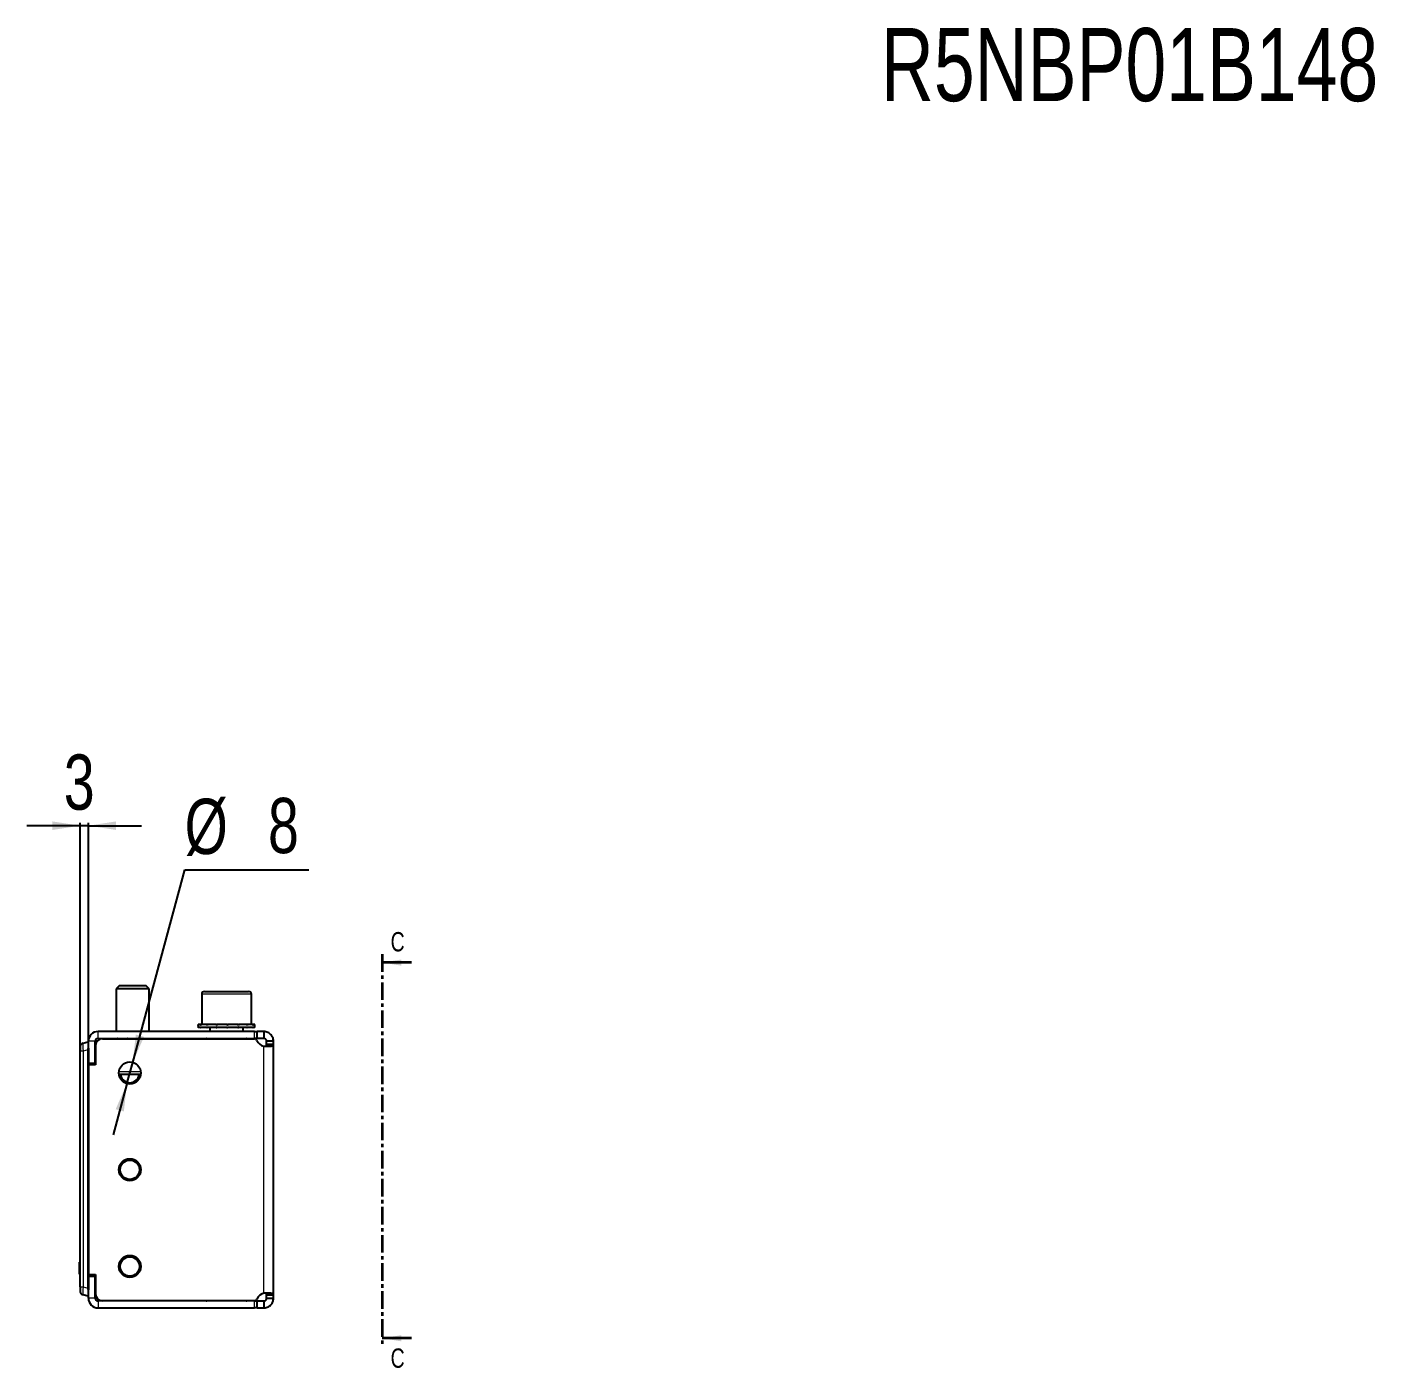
# Model space of a CAD drawing. Header units: millimetres. Extents: x -438 to 4980, y -870 to 658.
# Drawn here: x 1793.2 to 2281.1, y 173.2 to 658.5 of the extents above; entities that cross this region are included whole.
import ezdxf

# ---------------------------------------------------------------- set-up
doc = ezdxf.new("R2010")
doc.units = ezdxf.units.MM
doc.linetypes.add('CENTER', pattern=[10.16, 6.35, -1.27, 1.27, -1.27])
doc.layers.add('FORMAT', color=7, linetype='Continuous')
doc.styles.add('SLDTEXTSTYLE0', font='TXT', dxfattribs={"width": 0.75})
doc.dimstyles.new('SLDDIMSTYLE1', dxfattribs={"dimtxt": 20, "dimasz": 10, "dimexe": 0, "dimexo": 0.0625, "dimgap": 5, "dimtad": 2, "dimdec": 1, "dimrnd": 1e-09, "dimzin": 12, "dimdsep": 46, "dimtxsty": 'SLDTEXTSTYLE0', "dimsah": 1, "dimcen": 0.09, "dimadec": 0, "dimazin": 3, "dimtfac": 1, "dimtmove": 0, "dimatfit": 0, "dimfxl": 0, "dimfrac": 2, "dimtolj": 1, "dimtzin": 12, "dimarcsym": 0})
doc.dimstyles.new('SLDDIMSTYLE2', dxfattribs={"dimtxt": 20, "dimasz": 10, "dimexe": 0, "dimexo": 0.0625, "dimgap": 5, "dimtad": 0, "dimtih": 1, "dimtoh": 1, "dimdec": 1, "dimrnd": 1e-09, "dimzin": 12, "dimdsep": 46, "dimtxsty": 'SLDTEXTSTYLE0', "dimsah": 1, "dimcen": 0, "dimadec": 0, "dimazin": 3, "dimtfac": 1, "dimtmove": 0, "dimatfit": 3, "dimfxl": 0, "dimfrac": 2, "dimtolj": 1, "dimtzin": 12, "dimarcsym": 0})

# ---------------------------------------------------------------- blocks, each defined once
blk = doc.blocks.new('_D_4')
at = {"layer": 'FORMAT'}
for p, q in [((1812.45, 369.45), (1793.22, 369.45)), ((1812.45, 287.86), (1812.45, 370.45)), ((1815.45, 369.45), (1812.45, 369.45)), ((1815.45, 282.86), (1815.45, 370.45)), ((1815.45, 369.45), (1834.68, 369.45))]:
    blk.add_line(p, q, dxfattribs=at)
for points in [[(1812.45, 369.45), (1802.45, 370.99), (1802.45, 367.91)], [(1815.45, 369.45), (1825.45, 367.91), (1825.45, 370.99)]]:
    blk.add_solid(points, dxfattribs=at)
at = {"layer": 'FORMAT', "insert": (1806.56, 395.23), "char_height": 20, "attachment_point": 1, "style": 'SLDTEXTSTYLE0'}
blk.add_mtext('3', dxfattribs=at)
blk = doc.blocks.new('_D_5')
at = {"layer": 'FORMAT'}
for p, q in [((1831.49, 283.81), (1850.3, 353.42)), ((1850.3, 353.42), (1895.24, 353.42)), ((1829.41, 276.09), (1831.49, 283.81)), ((1829.41, 276.09), (1824.39, 257.52))]:
    blk.add_line(p, q, dxfattribs=at)
for points in [[(1831.49, 283.81), (1835.59, 293.06), (1832.62, 293.86)], [(1829.41, 276.09), (1825.32, 266.83), (1828.29, 266.03)]]:
    blk.add_solid(points, dxfattribs=at)
at = {"layer": 'FORMAT', "char_height": 20, "attachment_point": 1, "style": 'SLDTEXTSTYLE0'}
for s, insert in [('%%c', (1850.3, 379.2)), ('8', (1880.46, 379.51))]:
    blk.add_mtext(s, dxfattribs=dict(at, insert=insert))

msp = doc.modelspace()

# ---------------------------------------------------------------- linework, layer by layer
at = {"color": 7, "linetype": 'CENTER', "lineweight": 35}
msp.add_line((1921.74, 322.91), (1921.74, 180.96), dxfattribs=at)
at = {"color": 7, "linetype": 'Continuous', "lineweight": 35}
for p, q in [((1932.38, 319.91), (1921.74, 319.91)), ((1932.38, 183.96), (1921.74, 183.96))]:
    msp.add_line(p, q, dxfattribs=at)
at = {"color": 7, "linetype": 'Continuous', "lineweight": 25}
for p, q in [((1826.53, 311.45), (1825.45, 310.37)), ((1825.45, 310.37), (1825.45, 294.95)), ((1837.45, 310.37), (1825.45, 310.37)), ((1836.38, 311.45), (1826.53, 311.45)), ((1837.45, 310.37), (1836.38, 311.45)), ((1837.45, 294.95), (1837.45, 310.37)), ((1856.45, 308.45), (1856.45, 297.45)), ((1857.45, 309.45), (1873.45, 309.45)), ((1874.45, 297.45), (1874.45, 308.45)), ((1875.55, 294.95), (1818.95, 294.95)), ((1855.2, 297.45), (1855.2, 296.45)), ((1855.2, 297.45), (1855.21, 297.45)), ((1855.2, 296.45), (1855.21, 296.45)), ((1855.21, 297.45), (1855.21, 297.2)), ((1856.04, 297.45), (1855.21, 297.45)), ((1855.21, 296.45), (1855.21, 296.7)), ((1856.04, 296.45), (1855.21, 296.45)), ((1856.04, 297.45), (1856.14, 297.45)), ((1856.04, 296.45), (1856.14, 296.45)), ((1856.14, 297.45), (1856.14, 297.2)), ((1858.3, 297.45), (1856.14, 297.45)), ((1856.14, 296.45), (1856.14, 296.7)), ((1858.3, 296.45), (1856.14, 296.45)), ((1858.3, 297.45), (1858.49, 297.45)), ((1858.3, 296.45), (1858.49, 296.45)), ((1858.49, 297.45), (1858.49, 297.2)), ((1861.66, 297.45), (1858.49, 297.45)), ((1858.49, 296.45), (1858.49, 296.7)), ((1861.66, 296.45), (1858.49, 296.45)), ((1859.45, 296.45), (1859.45, 294.95)), ((1861.66, 297.45), (1861.89, 297.45)), ((1861.66, 296.45), (1861.89, 296.45)), ((1861.89, 297.45), (1861.89, 297.2)), ((1865.59, 297.45), (1861.89, 297.45)), ((1861.89, 296.45), (1861.89, 296.7)), ((1865.59, 296.45), (1861.89, 296.45)), ((1865.59, 297.45), (1865.85, 297.45)), ((1865.59, 297.45), (1865.67, 297.45)), ((1865.59, 296.45), (1865.75, 296.45)), ((1865.75, 296.45), (1865.84, 296.45)), ((1865.79, 297.45), (1865.84, 297.45)), ((1865.84, 297.45), (1865.84, 297.2)), ((1869.5, 297.45), (1865.84, 297.45)), ((1865.84, 296.45), (1865.84, 296.7)), ((1869.5, 296.45), (1865.84, 296.45)), ((1869.5, 297.45), (1869.73, 297.45)), ((1869.5, 296.45), (1869.73, 296.45)), ((1869.73, 297.45), (1869.73, 297.2)), ((1872.8, 297.45), (1869.73, 297.45)), ((1869.73, 296.45), (1869.73, 296.7)), ((1872.8, 296.45), (1869.73, 296.45)), ((1871.45, 294.95), (1871.45, 296.45)), ((1872.8, 297.45), (1872.97, 297.45)), ((1872.8, 296.45), (1872.97, 296.45)), ((1872.97, 297.45), (1872.97, 297.2)), ((1874.97, 297.45), (1872.97, 297.45)), ((1872.97, 296.45), (1872.97, 296.7)), ((1874.97, 296.45), (1872.97, 296.45)), ((1874.97, 297.45), (1875.06, 297.45)), ((1874.97, 296.45), (1875.06, 296.45)), ((1875.06, 297.45), (1875.06, 297.2)), ((1875.7, 297.45), (1875.06, 297.45)), ((1875.06, 296.45), (1875.06, 296.7)), ((1875.7, 296.45), (1875.06, 296.45)), ((1875.55, 294.95), (1876.55, 294.95)), ((1875.7, 296.45), (1875.7, 297.45)), ((1876.55, 292.45), (1876.55, 294.95)), ((1878.95, 294.95), (1876.55, 294.95)), ((1878.95, 294.95), (1878.95, 292.45)), ((1812.45, 289.3), (1812.45, 287.85)), ((1812.45, 213.4), (1812.45, 287.85)), ((1813.56, 290.74), (1815.25, 291.2)), ((1815.25, 291.2), (1815.45, 291.2)), ((1815.25, 288.3), (1815.25, 202.1)), ((1815.45, 283.5), (1815.45, 291.45)), ((1815.45, 288.92), (1815.45, 201.47)), ((1817.95, 283.5), (1817.95, 291.45)), ((1818.05, 289.85), (1818.05, 282.85)), ((1818.95, 292.45), (1875.55, 292.45)), ((1820.55, 292.35), (1875.53, 292.35)), ((1821.2, 292.45), (1821.2, 292.35)), ((1821.49, 292.45), (1821.49, 292.35)), ((1823.18, 292.45), (1823.18, 292.35)), ((1826.13, 292.45), (1826.13, 292.35)), ((1829.89, 292.45), (1829.89, 292.35)), ((1833.88, 292.45), (1833.88, 292.35)), ((1837.51, 292.45), (1837.51, 292.35)), ((1840.21, 292.45), (1840.21, 292.35)), ((1841.58, 292.45), (1841.58, 292.35)), ((1841.7, 292.35), (1841.7, 292.45)), ((1876.55, 292.45), (1875.55, 292.45)), ((1878.95, 292.45), (1876.54, 292.45)), ((1882.45, 291.45), (1879.95, 291.45)), ((1879.95, 290.23), (1879.95, 291.45)), ((1882.45, 290.23), (1879.95, 290.23)), ((1882.45, 290.23), (1882.45, 291.45)), ((1882.45, 199.67), (1882.45, 290.23)), ((1815.45, 283.5), (1817.95, 283.5)), ((1818.05, 284.43), (1817.95, 284.21)), ((1815.45, 207.05), (1815.45, 282.85)), ((1818.05, 282.85), (1815.45, 282.85)), ((1834.42, 279.45), (1826.48, 279.45)), ((1812.25, 211.45), (1812.45, 211.45)), ((1812.25, 211.1), (1812.45, 211.1)), ((1812.25, 210.38), (1812.25, 211.1)), ((1812.25, 210.38), (1812.45, 210.38)), ((1812.45, 205.2), (1812.45, 213.4)), ((1812.25, 209.43), (1812.25, 209.54)), ((1812.25, 207.97), (1812.45, 207.97)), ((1812.25, 207.43), (1812.25, 207.97)), ((1812.25, 207.43), (1812.45, 207.43)), ((1812.25, 207.14), (1812.45, 207.14)), ((1812.45, 202.55), (1812.45, 205.2)), ((1815.45, 207.05), (1818.05, 207.05)), ((1815.45, 206.4), (1817.95, 206.4)), ((1815.45, 198.45), (1815.45, 206.4)), ((1817.95, 198.45), (1817.95, 206.4)), ((1818.05, 205.97), (1817.95, 206.18)), ((1818.05, 207.05), (1818.05, 200.05)), ((1812.45, 202.55), (1812.45, 201.1)), ((1815.25, 199.2), (1813.56, 199.65)), ((1815.45, 199.2), (1815.25, 199.2)), ((1875.55, 197.45), (1818.95, 197.45)), ((1875.53, 197.55), (1820.55, 197.55)), ((1875.55, 197.45), (1876.55, 197.45)), ((1876.55, 194.95), (1876.55, 197.45)), ((1876.55, 197.45), (1878.95, 197.45)), ((1878.95, 197.45), (1878.95, 194.95)), ((1879.95, 199.67), (1882.45, 199.67)), ((1879.95, 198.45), (1879.95, 199.67)), ((1879.95, 198.45), (1882.45, 198.45)), ((1882.45, 198.45), (1882.45, 199.67)), ((1818.95, 194.95), (1875.55, 194.95)), ((1876.55, 194.95), (1875.55, 194.95)), ((1876.55, 194.95), (1878.95, 194.95))]:
    msp.add_line(p, q, dxfattribs=at)
at = {"color": 8, "linetype": 'Continuous', "lineweight": 18}
for p, q in [((1874.45, 308.45), (1856.45, 308.45)), ((1818.95, 292.45), (1818.95, 294.95)), ((1875.55, 292.45), (1875.55, 294.95)), ((1813.56, 287.85), (1812.45, 287.85)), ((1815.25, 288.3), (1813.56, 287.85)), ((1813.56, 287.85), (1813.56, 202.55)), ((1817.95, 291.45), (1815.45, 291.45)), ((1878.95, 200.22), (1878.95, 289.67)), ((1815.65, 283.5), (1815.65, 282.85)), ((1826.48, 280.45), (1834.42, 280.45)), ((1812.25, 209.25), (1812.45, 209.25)), ((1815.65, 207.05), (1815.65, 206.4)), ((1812.45, 202.55), (1813.56, 202.55)), ((1813.56, 202.55), (1815.25, 202.1)), ((1817.95, 198.45), (1815.45, 198.45)), ((1818.95, 197.45), (1818.95, 194.95)), ((1875.55, 194.95), (1875.55, 197.45))]:
    msp.add_line(p, q, dxfattribs=at)
at = {"color": 7, "linetype": 'Continuous', "lineweight": 25}
for centre, radius in [((1830.45, 279.95), 4), ((1830.45, 244.95), 4), ((1830.45, 244.95), 3.5), ((1830.45, 209.95), 4), ((1830.45, 209.95), 3.5)]:
    msp.add_circle(centre, radius, dxfattribs=at)
for centre, radius, start, end in [((1857.45, 308.45), 1, 90, 180), ((1873.45, 308.45), 1, 0, 90), ((1818.95, 291.45), 3.5, 90, 180), ((1813.95, 289.3), 1.5, 105, 180), ((1818.95, 291.45), 1, 90, 180), ((1820.55, 289.85), 2.5, 90, 180), ((1858.1, 292.1), 0.35, 45.5847, 90), ((1872.8, 292.1), 0.35, 90, 134.4153), ((1875.53, 291.35), 1, 22.8854, 90), ((1879.67, 293.1), 3.5, 202.8854, 258.1052), ((1830.45, 279.95), 3.5, 188.2132, 351.7868), ((1813.95, 201.1), 1.5, 180, 255), ((1820.55, 200.05), 2.5, 180, 270), ((1879.67, 196.8), 3.5, 101.8948, 157.1146), ((1818.95, 198.45), 3.5, 180, 270), ((1818.95, 198.45), 1, 180, 270), ((1858.1, 197.8), 0.35, 270, 314.4153), ((1872.8, 197.8), 0.35, 225.5847, 270), ((1875.53, 198.55), 1, 270, 337.1146)]:
    msp.add_arc(centre, radius, start, end, dxfattribs=at)
at = {"color": 8, "linetype": 'Continuous', "lineweight": 18}
for centre, major_axis, start_param, end_param in [((1813.95, 287.74), (-0.38, 3), 0.016741, 1.520499), ((1813.95, 202.65), (0.38, 3), 1.621093, 3.124852)]:
    msp.add_ellipse(centre, major_axis=major_axis, ratio=0.123038, start_param=start_param, end_param=end_param, dxfattribs=at)
at = {"color": 7, "linetype": 'Continuous', "lineweight": 25}
for centre, major_axis, start_param, end_param in [((1826.84, 291.2), (-11.57, -3.1), 6.030113, 6.216148), ((1826.84, 199.2), (-11.57, 3.1), 0.067037, 0.253072)]:
    msp.add_ellipse(centre, major_axis=major_axis, ratio=0.250563, start_param=start_param, end_param=end_param, dxfattribs=at)
for points, knots in [([(1855.21, 297.2), (1855.21, 297.24), (1855.21, 297.3), (1855.2, 297.38), (1855.2, 297.43), (1855.2, 297.45)], [0, 0, 0, 0, 0.499981, 0.749988, 1, 1, 1, 1]), ([(1855.2, 296.45), (1855.2, 296.47), (1855.2, 296.51), (1855.21, 296.59), (1855.21, 296.66), (1855.21, 296.7)], [0, 0, 0, 0, 0.25014, 0.50028, 1, 1, 1, 1]), ([(1856.14, 297.2), (1856.12, 297.24), (1856.09, 297.3), (1856.06, 297.38), (1856.04, 297.43), (1856.04, 297.45)], [0, 0, 0, 0, 0.4999808, 0.7499881, 1, 1, 1, 1]), ([(1856.04, 296.45), (1856.04, 296.47), (1856.06, 296.51), (1856.09, 296.59), (1856.12, 296.66), (1856.14, 296.7)], [0, 0, 0, 0, 0.25014, 0.50028, 1, 1, 1, 1]), ([(1858.49, 297.2), (1858.45, 297.24), (1858.41, 297.3), (1858.35, 297.38), (1858.32, 297.43), (1858.3, 297.45)], [0, 0, 0, 0, 0.499981, 0.749988, 1, 1, 1, 1]), ([(1858.3, 296.45), (1858.32, 296.47), (1858.35, 296.51), (1858.41, 296.59), (1858.45, 296.66), (1858.49, 296.7)], [0, 0, 0, 0, 0.25014, 0.50028, 1, 1, 1, 1]), ([(1861.89, 297.2), (1861.85, 297.24), (1861.8, 297.3), (1861.72, 297.38), (1861.68, 297.43), (1861.66, 297.45)], [0, 0, 0, 0, 0.499981, 0.749988, 1, 1, 1, 1]), ([(1861.66, 296.45), (1861.68, 296.47), (1861.72, 296.51), (1861.8, 296.59), (1861.85, 296.66), (1861.89, 296.7)], [0, 0, 0, 0, 0.25014, 0.50028, 1, 1, 1, 1]), ([(1865.84, 297.2), (1865.8, 297.24), (1865.74, 297.3), (1865.65, 297.38), (1865.61, 297.43), (1865.59, 297.45)], [0, 0, 0, 0, 0.499981, 0.749988, 1, 1, 1, 1]), ([(1865.59, 296.45), (1865.61, 296.47), (1865.65, 296.51), (1865.74, 296.59), (1865.8, 296.66), (1865.84, 296.7)], [0, 0, 0, 0, 0.2501401, 0.5002802, 1, 1, 1, 1]), ([(1865.84, 297.2), (1865.82, 297.27), (1865.79, 297.4), (1865.76, 297.43), (1865.75, 297.45)], [0, 0, 0, 0, 0.561794, 1, 1, 1, 1]), ([(1865.84, 296.7), (1865.82, 296.62), (1865.79, 296.49), (1865.76, 296.46), (1865.75, 296.45)], [0, 0, 0, 0, 0.561794, 1, 1, 1, 1]), ([(1869.73, 297.2), (1869.69, 297.24), (1869.64, 297.3), (1869.56, 297.38), (1869.52, 297.43), (1869.5, 297.45)], [0, 0, 0, 0, 0.499981, 0.749988, 1, 1, 1, 1]), ([(1869.5, 296.45), (1869.52, 296.47), (1869.56, 296.51), (1869.64, 296.59), (1869.69, 296.66), (1869.73, 296.7)], [0, 0, 0, 0, 0.2501401, 0.5002802, 1, 1, 1, 1]), ([(1872.97, 297.2), (1872.94, 297.24), (1872.9, 297.3), (1872.84, 297.38), (1872.81, 297.43), (1872.8, 297.45)], [0, 0, 0, 0, 0.499981, 0.749988, 1, 1, 1, 1]), ([(1872.8, 296.45), (1872.81, 296.47), (1872.84, 296.51), (1872.9, 296.59), (1872.94, 296.66), (1872.97, 296.7)], [0, 0, 0, 0, 0.25014, 0.50028, 1, 1, 1, 1]), ([(1875.06, 297.2), (1875.05, 297.24), (1875.03, 297.3), (1875, 297.38), (1874.98, 297.43), (1874.97, 297.45)], [0, 0, 0, 0, 0.499981, 0.749988, 1, 1, 1, 1]), ([(1874.97, 296.45), (1874.98, 296.47), (1875, 296.51), (1875.03, 296.59), (1875.05, 296.66), (1875.06, 296.7)], [0, 0, 0, 0, 0.2501401, 0.5002802, 1, 1, 1, 1]), ([(1882.45, 291.45), (1882.43, 291.71), (1882.4, 292.2), (1882.12, 293.02), (1881.66, 293.73), (1881.03, 294.29), (1880.41, 294.65), (1879.71, 294.9), (1879.21, 294.93), (1878.95, 294.95)], [0, 0, 0, 0, 0.144067, 0.271276, 0.474907, 0.597997, 0.726338, 0.860245, 1, 1, 1, 1]), ([(1821.46, 292.35), (1821.46, 292.36), (1821.45, 292.39), (1821.44, 292.43), (1821.44, 292.45)], [0, 0, 0, 0, 0.374848, 1, 1, 1, 1]), ([(1823.09, 292.35), (1823.09, 292.36), (1823.07, 292.39), (1823.05, 292.43), (1823.04, 292.45)], [0, 0, 0, 0, 0.374848, 1, 1, 1, 1]), ([(1826, 292.35), (1825.99, 292.36), (1825.96, 292.39), (1825.93, 292.43), (1825.92, 292.45)], [0, 0, 0, 0, 0.374848, 1, 1, 1, 1]), ([(1829.74, 292.35), (1829.72, 292.36), (1829.69, 292.39), (1829.66, 292.43), (1829.64, 292.45)], [0, 0, 0, 0, 0.374848, 1, 1, 1, 1]), ([(1833.73, 292.35), (1833.72, 292.36), (1833.69, 292.39), (1833.66, 292.43), (1833.64, 292.45)], [0, 0, 0, 0, 0.374848, 1, 1, 1, 1]), ([(1837.39, 292.35), (1837.37, 292.36), (1837.35, 292.39), (1837.32, 292.43), (1837.3, 292.45)], [0, 0, 0, 0, 0.374848, 1, 1, 1, 1]), ([(1840.13, 292.35), (1840.13, 292.36), (1840.11, 292.39), (1840.09, 292.43), (1840.08, 292.45)], [0, 0, 0, 0, 0.374848, 1, 1, 1, 1]), ([(1841.56, 292.35), (1841.56, 292.36), (1841.55, 292.39), (1841.54, 292.43), (1841.54, 292.45)], [0, 0, 0, 0, 0.374848, 1, 1, 1, 1]), ([(1879.95, 291.45), (1879.94, 291.59), (1879.92, 291.78), (1879.79, 292), (1879.68, 292.14), (1879.55, 292.26), (1879.37, 292.36), (1879.16, 292.43), (1879.02, 292.44), (1878.95, 292.45)], [0, 0, 0, 0, 0.294103, 0.406373, 0.497014, 0.611853, 0.731691, 0.860101, 1, 1, 1, 1]), ([(1878.95, 289.67), (1879.27, 289.66), (1879.86, 289.63), (1880.8, 289.61), (1881.67, 289.65), (1882.33, 289.87), (1882.41, 290.1), (1882.45, 290.23)], [0, 0, 0, 0, 0.17084, 0.319217, 0.548103, 0.767822, 1, 1, 1, 1]), ([(1878.95, 289.67), (1879.04, 289.66), (1879.21, 289.63), (1879.43, 289.62), (1879.6, 289.63), (1879.73, 289.68), (1879.82, 289.77), (1879.93, 289.94), (1879.94, 290.11), (1879.95, 290.23)], [0, 0, 0, 0, 0.154359, 0.287283, 0.400435, 0.496544, 0.604314, 0.723151, 1, 1, 1, 1]), ([(1812.25, 211.1), (1812.25, 211.21), (1812.25, 211.42), (1812.25, 211.44), (1812.25, 211.45)], [0, 0, 0, 0, 0.5368, 1, 1, 1, 1]), ([(1812.25, 209.25), (1812.25, 209.42), (1812.25, 209.75), (1812.25, 210.17), (1812.25, 210.36), (1812.25, 210.45)], [0, 0, 0, 0, 0.3469857, 0.7021684, 1, 1, 1, 1]), ([(1812.25, 208.1), (1812.25, 208.13), (1812.25, 208.26), (1812.25, 208.66), (1812.25, 209.06), (1812.25, 209.25)], [0, 0, 0, 0, 0.136302, 0.576865, 1, 1, 1, 1]), ([(1812.25, 207.14), (1812.25, 207.16), (1812.25, 207.18), (1812.25, 207.36), (1812.25, 207.43)], [0, 0, 0, 0, 0.577653, 1, 1, 1, 1]), ([(1882.45, 199.67), (1882.4, 199.79), (1882.31, 200.01), (1881.74, 200.21), (1881.14, 200.27), (1880.51, 200.3), (1879.77, 200.28), (1879.23, 200.24), (1878.95, 200.22)], [0, 0, 0, 0, 0.2541487, 0.4482127, 0.5749082, 0.7088724, 0.8504677, 1, 1, 1, 1]), ([(1879.95, 199.67), (1879.94, 199.79), (1879.92, 199.99), (1879.76, 200.2), (1879.63, 200.25), (1879.59, 200.26)], [0, 0, 0, 0, 0.488232, 0.819706, 1, 1, 1, 1]), ([(1878.95, 197.45), (1879.04, 197.45), (1879.19, 197.46), (1879.4, 197.55), (1879.56, 197.65), (1879.7, 197.77), (1879.8, 197.91), (1879.92, 198.15), (1879.94, 198.32), (1879.95, 198.45)], [0, 0, 0, 0, 0.1567865, 0.2908092, 0.4035006, 0.4972984, 0.6071328, 0.7261813, 1, 1, 1, 1]), ([(1878.95, 194.95), (1879.25, 194.97), (1879.8, 195.01), (1880.7, 195.36), (1881.58, 196.03), (1882.31, 197.14), (1882.4, 198), (1882.45, 198.45)], [0, 0, 0, 0, 0.16069, 0.301312, 0.521951, 0.753573, 1, 1, 1, 1])]:
    msp.add_open_spline(points, degree=3, knots=knots, dxfattribs=at)
at = {"color": 7, "linetype": 'Continuous', "lineweight": 35}
for points in [[(1921.74, 319.91), (1928.74, 318.79), (1928.74, 321.03)], [(1921.74, 183.96), (1928.74, 182.84), (1928.74, 185.08)]]:
    msp.add_solid(points, dxfattribs=at)

# ---------------------------------------------------------------- texts
at = {"color": 7, "linetype": 'Continuous', "char_height": 7, "attachment_point": 1, "style": 'SLDTEXTSTYLE0'}
for insert in [(1924.83, 330.95), (1924.83, 180.28)]:
    msp.add_mtext('C', dxfattribs=dict(at, insert=insert))
at = {"layer": 'FORMAT', "insert": (2102.27, 658.1), "char_height": 26.4583, "attachment_point": 1, "style": 'SLDTEXTSTYLE0'}
msp.add_mtext('R5NBP01B148', dxfattribs=at)

# ---------------------------------------------------------------- dimensions: what is measured, and where the dimension line sits
at = {"layer": 'FORMAT'}
dim = msp.add_linear_dim(base=(1812.45, 369.45), p1=(1815.45, 282.85), p2=(1812.45, 287.85), dimstyle='SLDDIMSTYLE1', dxfattribs=at)
dim.commit()
dim.dimension.update_dxf_attribs({"geometry": '_D_4', "text_midpoint": (1813.95, 369.45), "dimtype": 160})
dim = msp.add_diameter_dim_2p(p1=(1831.49, 283.81), p2=(1829.41, 276.09), dimstyle='SLDDIMSTYLE2', dxfattribs=at)
dim.commit()
dim.dimension.update_dxf_attribs({"geometry": '_D_5', "text_midpoint": (1872.77, 369.45), "dimtype": 163})

doc.saveas('drawing.dxf')
